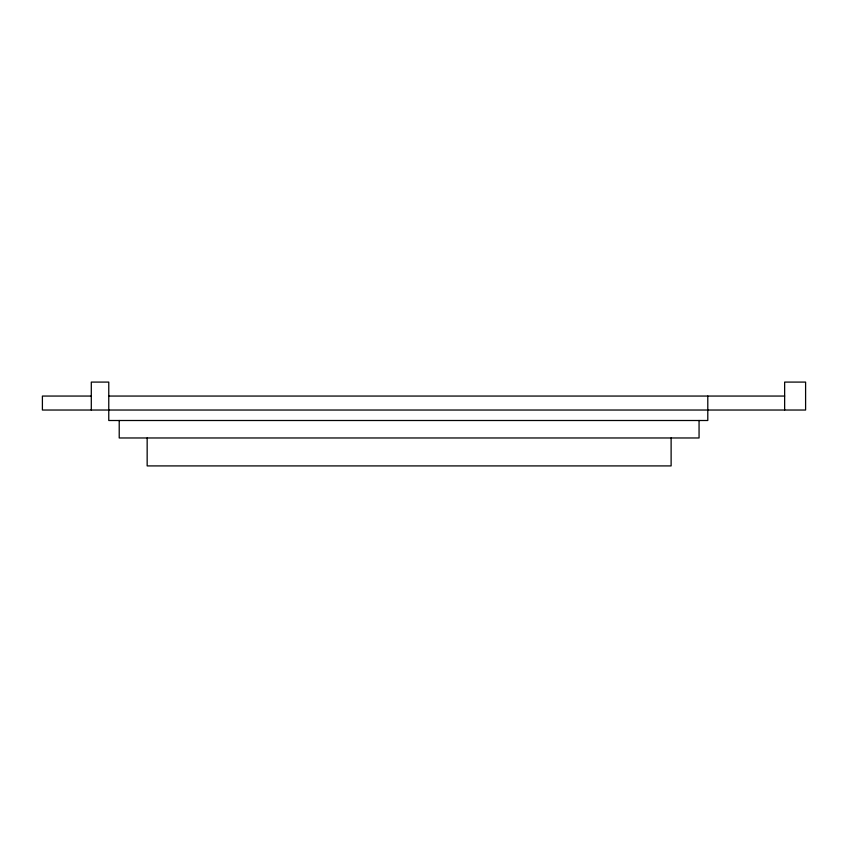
<?xml version="1.0" encoding="UTF-8"?>
<svg xmlns="http://www.w3.org/2000/svg" width="848" height="848" viewBox="0 0 848 848"><rect width="100%" height="100%" fill="white"/><g stroke="black" fill="none" stroke-linecap="round" stroke-linejoin="round"><path stroke-width="1.27" d="M91.298 396.058L42.4 396.058L42.4 410.029L805.6 410.029L805.6 382.088L784.644 382.088L784.644 410.029M108.767 396.058L784.644 396.058M707.794 396.058L707.794 420.502L108.767 420.502L108.767 382.088L91.298 382.088L91.298 410.029M699.059 420.502L699.059 437.971L119.218 437.971L119.218 420.502M671.118 437.971L671.118 465.912L147.16 465.912L147.16 437.971"/></g></svg>
